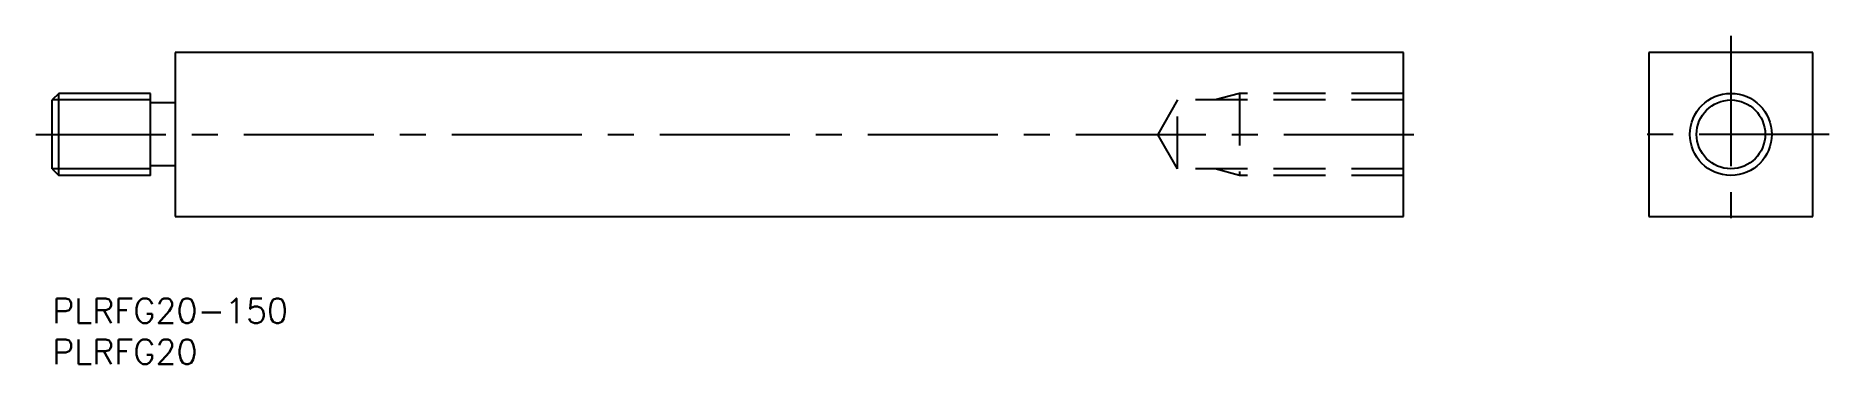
# Model space of a CAD drawing. Extents: x -2 to 217, y -8 to 32.
import ezdxf

# ---------------------------------------------------------------- set-up
doc = ezdxf.new("R2010")
doc.units = 0
doc.header["$LTSCALE"] = 0.5
doc.linetypes.add('CENTER', pattern=[50.8, 31.75, -6.35, 6.35, -6.35])
doc.linetypes.add('DASHED', pattern=[19.05, 12.7, -6.35])
for name, color, linetype in [('MSM_CENTER', 1, 'CENTER'), ('MSM_CONTINUOUS', 7, 'CONTINUOUS'), ('MSM_DASHED', 4, 'DASHED'), ('MSM_NARROW', 5, 'CONTINUOUS'), ('MSM_PART_NUMBER', 7, 'CONTINUOUS')]:
    doc.layers.add(name, color=color, linetype=linetype)
doc.styles.get("Standard").update_dxf_attribs({"font": 'txt.shx', "height": 3, "bigfont": 'bigfont.shx'})

# ---------------------------------------------------------------- blocks, each defined once
blk = doc.blocks.new('*U4')
at = {"layer": 'MSM_PART_NUMBER'}
blk.add_text('PLRFG20-150', height=3, dxfattribs=at).set_placement((0, -3))
blk = doc.blocks.new('*U5')
at = {"layer": 'MSM_PART_NUMBER'}
blk.add_text('PLRFG20', height=3, dxfattribs=at).set_placement((0, -8))

msp = doc.modelspace()

# ---------------------------------------------------------------- linework, layer by layer
at = {"layer": 'MSM_CENTER'}
for p, q in [((205, 32), (205, 8)), ((-2, 20), (167, 20)), ((217, 20), (193, 20))]:
    msp.add_line(p, q, dxfattribs=at)
at = {"layer": 'MSM_CONTINUOUS'}
for p, q in [((165, 30), (15, 30)), ((15, 30), (15, 10)), ((165, 10), (165, 30)), ((215, 30), (195, 30)), ((195, 30), (195, 10)), ((215, 10), (215, 30)), ((0.81, 25), (0, 24.19)), ((0, 15.81), (0, 24.19)), ((12, 25), (0.81, 25)), ((0.81, 15), (0.81, 25)), ((12, 15), (12, 25)), ((15, 23.85), (12, 23.85)), ((0, 15.81), (0.81, 15)), ((15, 16.15), (12, 16.15)), ((12, 15), (0.81, 15)), ((15, 10), (165, 10)), ((195, 10), (215, 10))]:
    msp.add_line(p, q, dxfattribs=at)
msp.add_circle((205, 20), 4.19, dxfattribs=at)
at = {"layer": 'MSM_DASHED'}
for p, q in [((137.42, 24.19), (135, 20)), ((137.42, 15.81), (137.42, 24.19)), ((165, 24.19), (137.42, 24.19)), ((145, 25), (142, 24.19)), ((165, 25), (145, 25)), ((145, 25), (145, 15)), ((137.42, 15.81), (135, 20)), ((165, 15.81), (137.42, 15.81)), ((145, 15), (142, 15.81)), ((165, 15), (145, 15))]:
    msp.add_line(p, q, dxfattribs=at)
at = {"layer": 'MSM_NARROW'}
for p, q in [((12, 24.19), (0, 24.19)), ((12, 15.81), (0, 15.81))]:
    msp.add_line(p, q, dxfattribs=at)
msp.add_circle((205, 20), 5, dxfattribs=at)

# ---------------------------------------------------------------- block references
at = {"layer": 'MSM_CONTINUOUS'}
for name in ['*U4', '*U5']:
    msp.add_blockref(name, (0, 0), dxfattribs=at)

doc.saveas('drawing.dxf')
